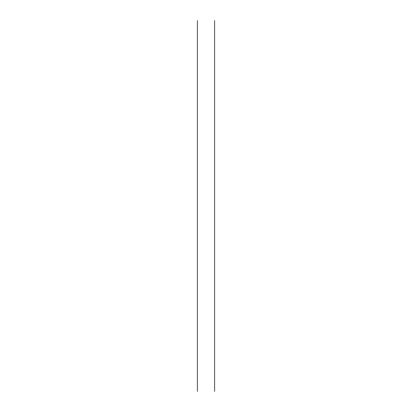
<?xml version="1.0" encoding="UTF-8"?>
<svg xmlns="http://www.w3.org/2000/svg" width="412" height="412" viewBox="0 0 412 412"><rect width="100%" height="100%" fill="white"/><g stroke="black" fill="none" stroke-linecap="round" stroke-linejoin="round"><path stroke-width="0.62" d="M214.76 20.6L214.76 391.4M197.24 20.6L197.24 391.4"/></g></svg>
